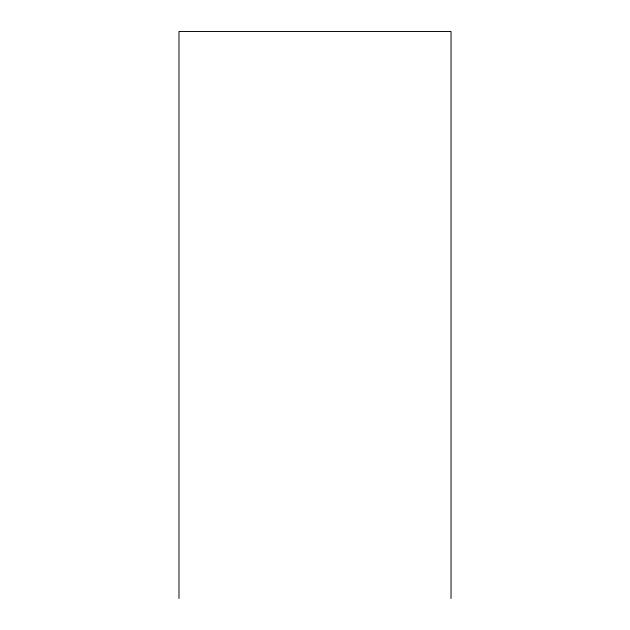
<?xml version="1.0" encoding="UTF-8"?>
<svg xmlns="http://www.w3.org/2000/svg" width="630" height="630" viewBox="0 0 630 630"><rect width="100%" height="100%" fill="white"/><g stroke="black" fill="none" stroke-linecap="round" stroke-linejoin="round"><path stroke-width="0.94" d="M451.025 598.5L451.025 31.5L178.975 31.5L178.975 598.5"/></g></svg>
